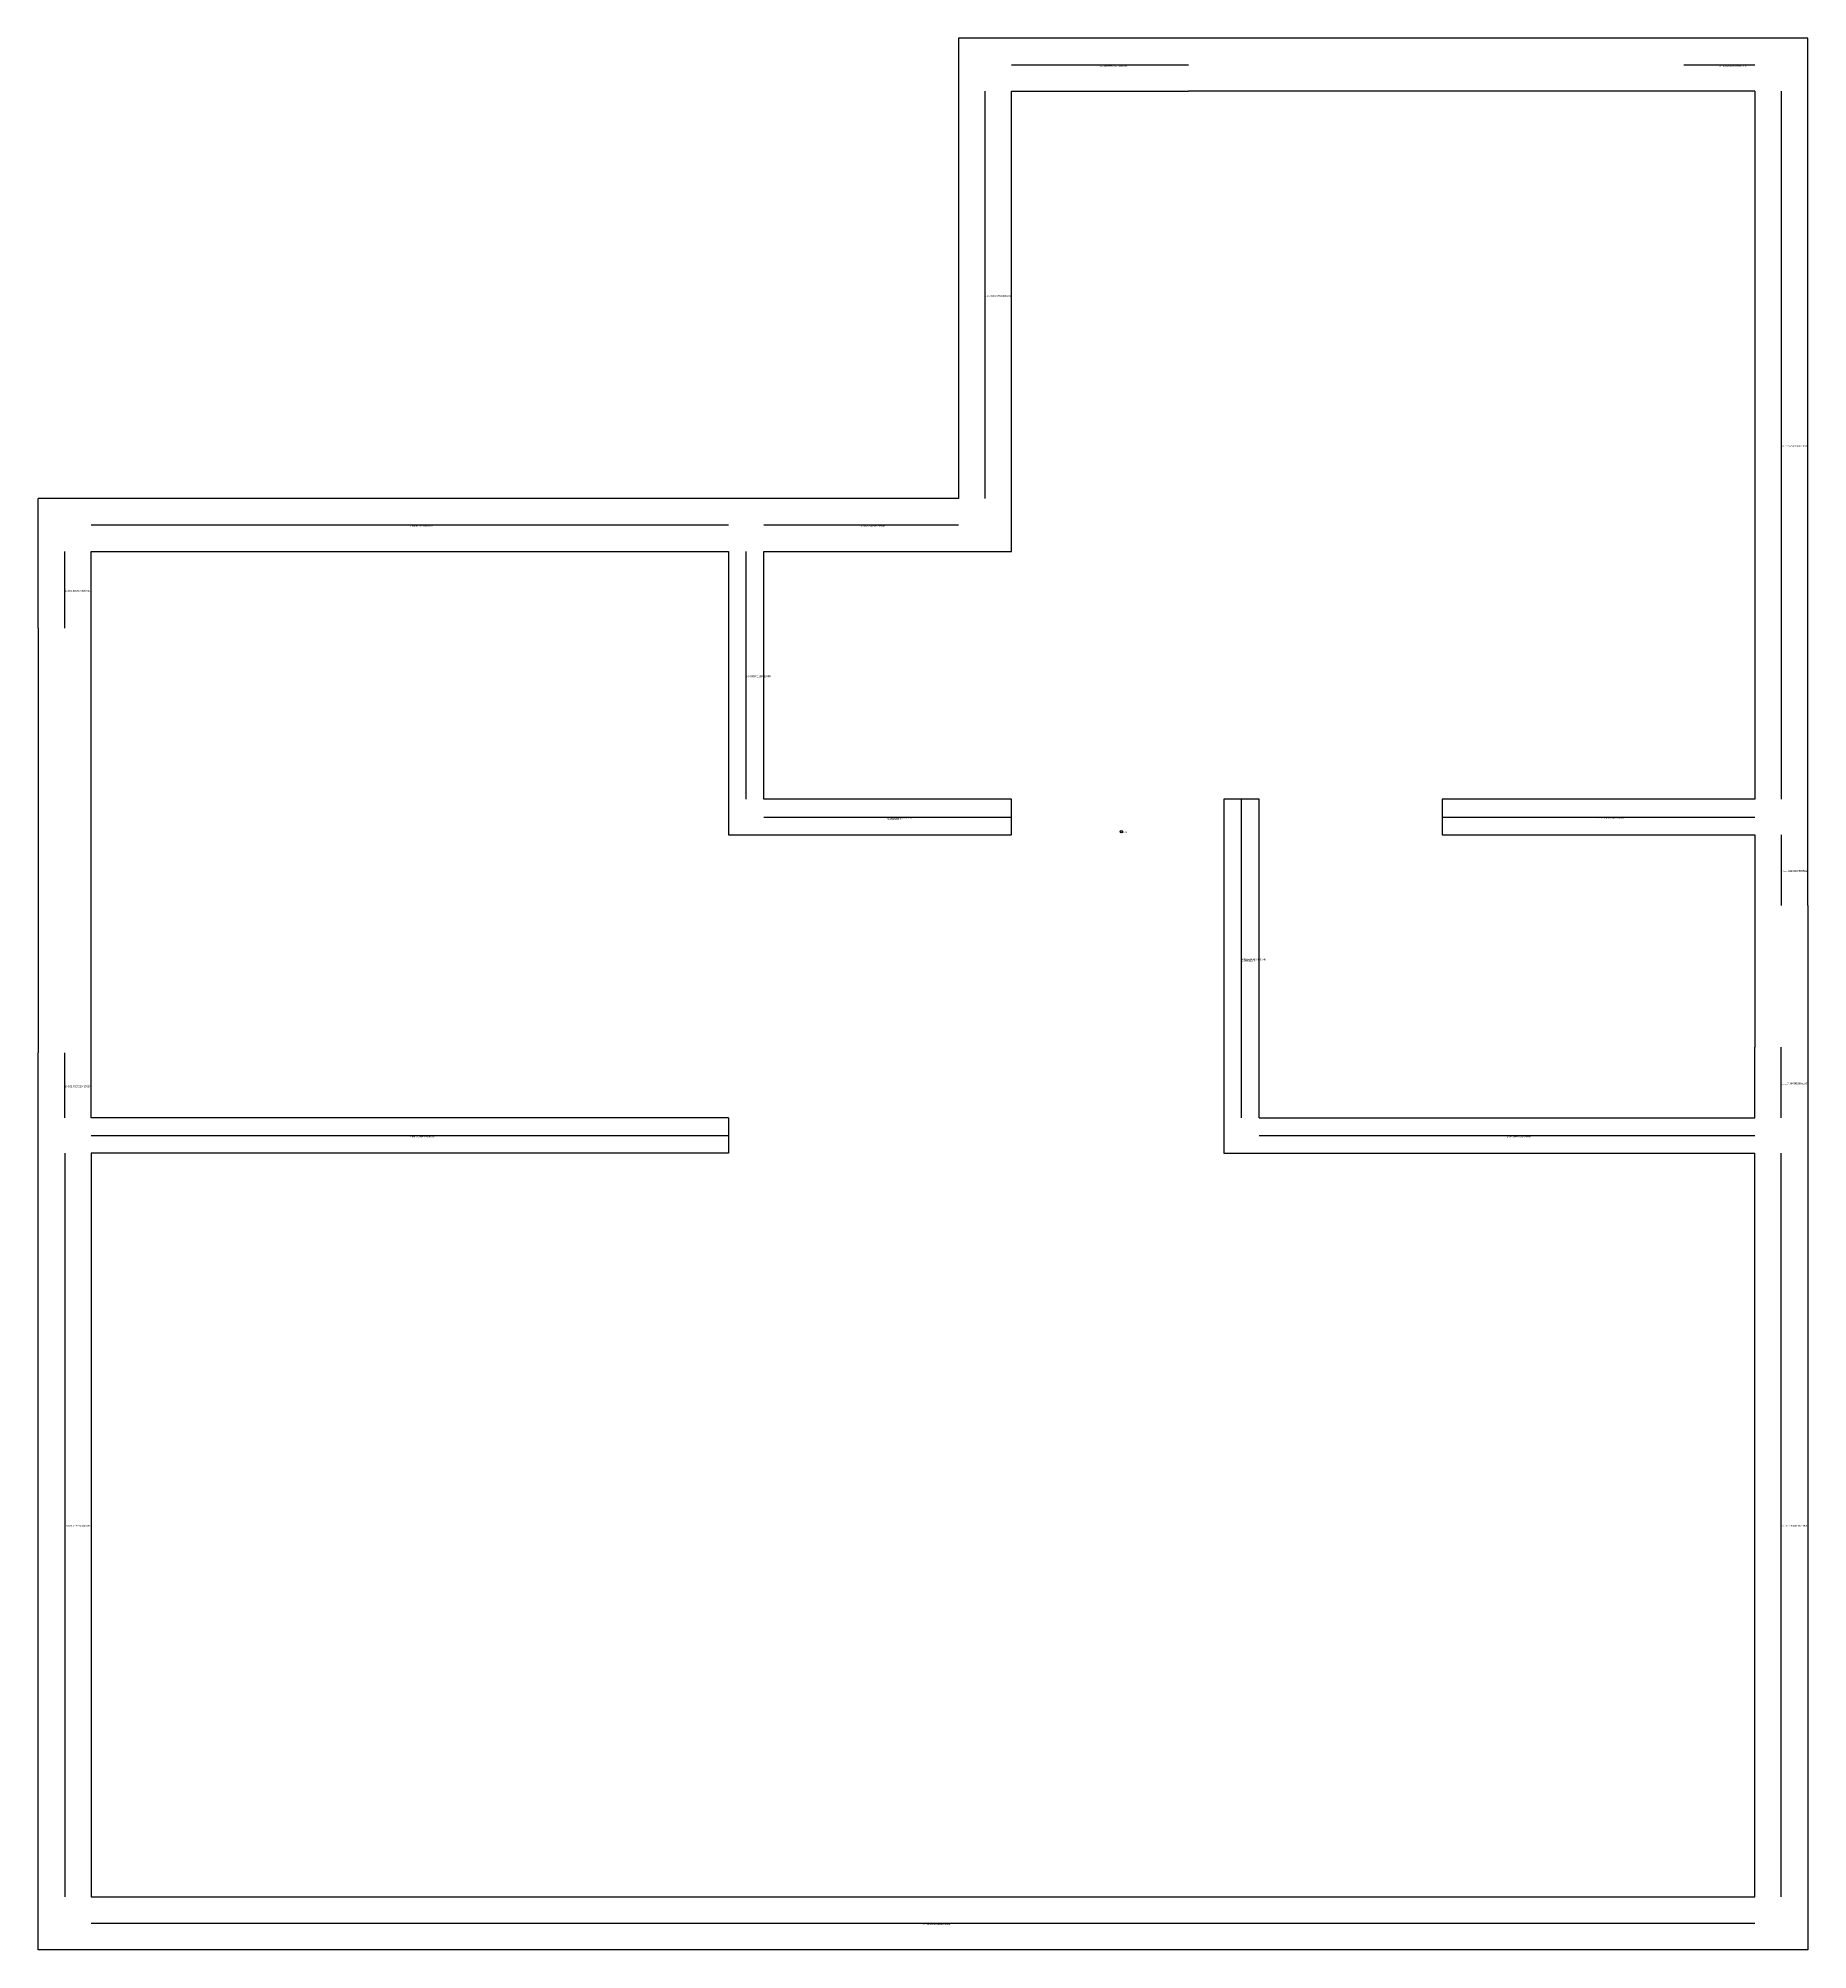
# Model space of a CAD drawing. Header units: metres. Extents: x 355 to 655, y 475 to 799.
import ezdxf

# ---------------------------------------------------------------- set-up
doc = ezdxf.new("R2010")
doc.units = ezdxf.units.M

msp = doc.modelspace()

# ---------------------------------------------------------------- linework, layer by layer
at = {"layer": 'centrelines'}
for p, q in [((520, 794.5), (550, 794.5)), ((634, 794.5), (646, 794.5)), ((515.5, 790), (515.5, 721)), ((650.5, 790), (650.5, 670)), ((364, 716.5), (472, 716.5)), ((478, 716.5), (511, 716.5)), ((359.5, 699), (359.5, 712)), ((475, 670), (475, 712)), ((559, 616), (559, 670)), ((478, 667), (520, 667)), ((593, 667), (646, 667)), ((650.5, 664), (650.5, 652)), ((359.5, 616), (359.5, 627)), ((650.5, 616), (650.5, 628)), ((364, 613), (472, 613)), ((562, 613), (646, 613)), ((359.5, 610), (359.5, 484)), ((650.5, 484), (650.5, 610)), ((364, 479.5), (646, 479.5))]:
    msp.add_line(p, q, dxfattribs=at)
at = {"layer": 'entity_location'}
msp.add_circle((538.61, 664.5), 0.2, dxfattribs=at)
at = {"layer": 'wall'}
for p, q in [((550, 799), (511, 799)), ((511, 799), (511, 721)), ((634, 799), (550, 799)), ((655, 799), (634, 799)), ((655, 652), (655, 799)), ((520, 712), (520, 790)), ((520, 790), (550, 790)), ((634, 790), (550, 790)), ((646, 790), (634, 790)), ((646, 790), (646, 670)), ((355, 699), (355, 721)), ((511, 721), (355, 721)), ((364, 699), (364, 712)), ((364, 712), (472, 712)), ((472, 712), (472, 664)), ((478, 670), (478, 712)), ((478, 712), (520, 712)), ((355, 699), (355, 627)), ((364, 627), (364, 699)), ((520, 670), (478, 670)), ((520, 664), (520, 670)), ((562, 670), (556, 670)), ((556, 670), (556, 610)), ((562, 616), (562, 670)), ((646, 670), (593, 670)), ((593, 670), (593, 664)), ((472, 664), (520, 664)), ((593, 664), (646, 664)), ((646, 664), (646, 652)), ((646, 652), (646, 628)), ((655, 652), (655, 628)), ((355, 475), (355, 627)), ((364, 616), (364, 627)), ((646, 616), (646, 628)), ((655, 628), (655, 475)), ((472, 616), (364, 616)), ((472, 616), (472, 610)), ((562, 616), (646, 616)), ((472, 610), (364, 610)), ((364, 610), (364, 484)), ((556, 610), (646, 610)), ((646, 484), (646, 610)), ((364, 484), (646, 484)), ((655, 475), (355, 475))]:
    msp.add_line(p, q, dxfattribs=at)

# ---------------------------------------------------------------- texts
at = {"layer": 'centrelines', "char_height": 0.3, "attachment_point": 1}
for s, insert in [('13 129.99839577858313', (535, 794.5)), ('14 161.24224564887842', (640, 794.5)), ('5 61.041673358400466', (515.5, 755.5)), ('10 112.02620434215916', (650.5, 730)), ('8 84.5018751841322', (418, 716.5)), ('4 58.87342037208847', (494.5, 716.5)), ('15 182.40094738087316', (359.5, 705.5)), ('6 63.84601189015858', (475, 691)), ('0 18.775778023412137', (499, 667)), ('2 54.448538887460884', (619.5, 667)), ('9 111.89231300660562', (650.5, 658)), ('1 20.39118867530749', (559, 643)), ('16 182.99272284253297', (359.5, 621.5)), ('11 117.69454198861652', (650.5, 622)), ('7 84.19708417438189', (418, 613)), ('3 56.56467930628881', (604, 613)), ('18 187.21749693031435', (359.5, 547)), ('12 124.45908149219656', (650.5, 547)), ('17 185.00160422141684', (505, 479.5))]:
    msp.add_mtext(s, dxfattribs=dict(at, insert=insert))
at = {"layer": 'chosen_line', "color": 3, "char_height": 0.5, "attachment_point": 1}
for insert in [(499, 667), (559, 643)]:
    msp.add_mtext('chosen', dxfattribs=dict(at, insert=insert))
at = {"layer": 'debug', "insert": (538.61, 664.5), "char_height": 0.2, "attachment_point": 1}
msp.add_mtext('538, 664', dxfattribs=at)

doc.saveas('drawing.dxf')
